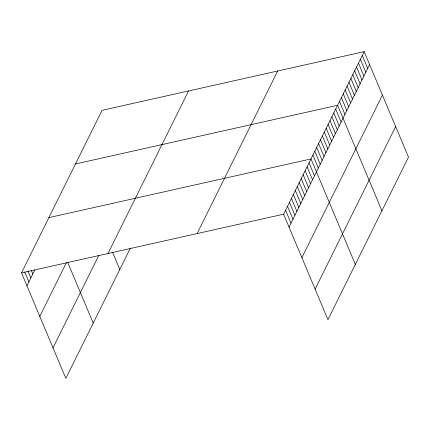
<?xml version="1.0" encoding="UTF-8"?>
<svg xmlns="http://www.w3.org/2000/svg" width="430" height="430" viewBox="0 0 430 430"><rect width="100%" height="100%" fill="white"/><g stroke="black" fill="none" stroke-linecap="round" stroke-linejoin="round"><path stroke-width="0.64" d="M130.381 248.099L65.838 378.362L21.5 272.889L102.05 110.333L364.162 51.638L408.5 157.111L327.95 319.667L283.612 214.194L364.162 51.638M26.939 285.837L34.766 270.045M39.775 316.367L66.328 262.789M53.003 347.827L98.83 255.334M108 253.523L188.55 90.961M197.117 233.565L277.667 71.004M289.057 227.142L369.606 64.581M301.892 257.672L382.442 95.116M315.115 289.132L395.664 126.576M75.47 163.975L337.582 105.28L381.921 210.754M48.886 217.623L310.998 158.928L355.336 264.396M21.5 272.889L283.612 214.194M362.264 55.47L367.704 68.413M360.367 59.297L365.806 72.245M358.469 63.129L363.909 76.078M356.567 66.962L362.012 79.905M354.669 70.794L360.109 83.737M352.772 74.626L358.212 87.569M350.875 78.459L356.314 91.402M348.972 82.291L354.417 95.234M347.075 86.124L352.514 99.067M345.177 89.956L350.617 102.899M343.28 93.783L348.719 106.731M341.377 97.615L346.822 110.564M339.48 101.448L344.919 114.391M335.685 109.112L341.124 122.055M333.782 112.945L339.227 125.888M331.885 116.777L337.324 129.72M329.987 120.61L335.427 133.553M328.09 124.442L333.529 137.385M326.187 128.269L331.632 141.217M324.29 132.101L329.735 145.05M322.392 135.934L327.832 148.877M320.495 139.766L325.935 152.709M318.592 143.599L324.037 156.541M316.695 147.431L322.14 160.374M314.798 151.263L320.237 164.206M312.9 155.096L318.34 168.039M309.046 162.873L314.486 175.816M307.09 166.819L312.529 179.767M305.133 170.769L310.573 183.712M303.177 174.714L308.616 187.663M301.22 178.665L306.66 191.608M299.264 182.61L304.703 195.559M297.307 186.561L302.747 199.504M295.351 190.506L300.79 203.454M293.394 194.457L298.834 207.4M291.438 198.402L296.877 211.35M289.481 202.353L294.921 215.296M287.525 206.298L292.964 219.246M285.568 210.249L291.008 223.191M112.617 252.351L119.803 269.449M67.644 262.241L93.224 323.091M31.256 270.293L32.809 273.991M28.004 271.158L30.852 277.941M24.752 272.023L28.896 281.887"/></g></svg>
